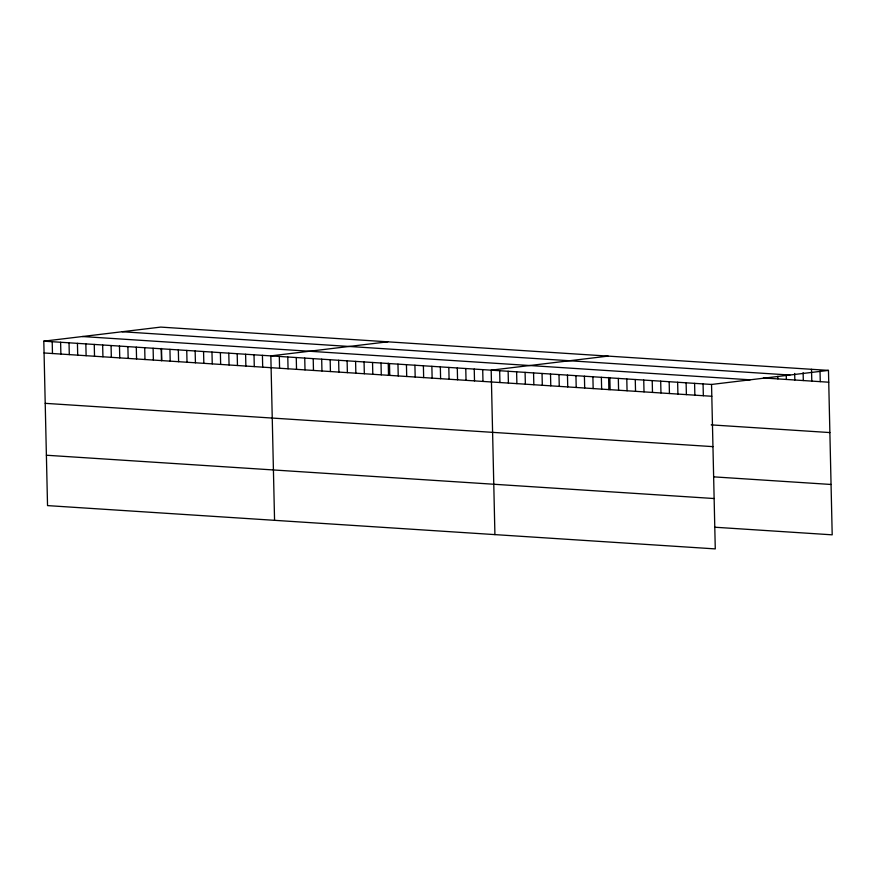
<?xml version="1.0" encoding="UTF-8"?>
<svg xmlns="http://www.w3.org/2000/svg" width="876" height="876" viewBox="0 0 876 876"><rect width="100%" height="100%" fill="white"/><g stroke="black" fill="none" stroke-linecap="round" stroke-linejoin="round"><path stroke-width="1.31" d="M828.466 370.395L711.542 384.454L715.276 548.902L47.534 505.605L43.8 341.169L160.724 327.098L828.466 370.395L832.2 534.831L714.761 527.221M387.761 341.815L270.837 355.886L274.56 520.333M608.108 356.105L491.184 370.165L494.918 534.612M122.136 331.741L789.878 375.037M763.357 377.961L828.74 382.21M82.388 336.526L750.13 379.812M43.8 341.169L711.542 384.454M44.063 352.973L711.816 396.27M711.224 424.882L829.879 432.569M45.213 403.343L712.955 446.64M713.611 476.851L831.061 484.472M46.384 455.235L714.137 498.532M820.024 371.15L820.264 381.651M811.515 369.289L811.789 381.104M803.128 372.683L803.314 380.556M794.685 373.439L794.839 380.009M786.276 375.519L786.363 379.461M777.822 376.286L777.888 378.903M703.067 383.907L703.34 395.722M694.591 383.36L694.865 395.175M686.116 382.812L686.39 394.627M677.641 382.254L677.914 394.069M669.165 381.706L669.439 393.521M660.69 381.159L660.964 392.974M652.215 380.611L652.489 392.426M643.74 380.064L644.013 391.879M635.264 379.516L635.538 391.32M626.789 378.958L627.063 390.773M618.314 378.41L618.587 390.225M609.838 377.863L610.112 389.678M608.601 377.446L608.875 389.7M601.363 377.315L601.637 389.13M592.888 376.768L593.162 388.583M584.412 376.209L584.686 388.024M575.937 375.662L576.211 387.477M567.462 375.114L567.736 386.929M558.987 374.567L559.26 386.382M550.511 374.019L550.785 385.834M542.036 373.472L542.31 385.276M533.561 372.913L533.834 384.728M525.085 372.366L525.359 384.181M516.61 371.818L516.884 383.633M508.135 371.271L508.409 383.086M499.659 370.723L499.933 382.538M482.709 369.617L482.983 381.432M474.245 369.07L474.507 380.885M465.769 368.522L466.032 380.337M457.294 367.975L457.557 379.79M448.819 367.427L449.081 379.231M440.343 366.869L440.606 378.684M431.868 366.321L432.131 378.136M423.393 365.774L423.655 377.589M414.917 365.226L415.18 377.041M406.442 364.679L406.705 376.494M397.967 364.12L398.23 375.935M389.491 363.573L389.754 375.388M388.243 363.157L388.517 375.41M381.016 363.025L381.279 374.84M372.541 362.478L372.804 374.293M364.066 361.93L364.328 373.745M355.59 361.383L355.853 373.187M347.115 360.824L347.378 372.639M338.64 360.277L338.902 372.092M330.164 359.729L330.427 371.544M321.689 359.182L321.952 370.997M313.214 358.634L313.477 370.449M304.738 358.076L305.001 369.891M296.263 357.528L296.526 369.344M287.788 356.981L288.051 368.796M279.313 356.433L279.575 368.248M262.428 355.338L262.69 367.154M254.018 354.791L254.281 366.606M245.608 354.243L245.871 366.058M237.199 353.707L237.462 365.511M228.789 353.159L229.063 364.974M220.38 352.612L220.653 364.427M211.97 352.064L212.244 363.879M203.56 351.517L203.834 363.332M195.151 350.98L195.425 362.795M186.752 350.433L187.015 362.248M178.343 349.885L178.605 361.7M169.933 349.338L170.196 361.153M161.523 348.801L161.786 360.605M161.206 348.44L161.48 360.693M153.114 348.254L153.377 360.069M144.704 347.706L144.967 359.521M136.295 347.159L136.568 358.974M127.885 346.611L128.159 358.426M119.475 346.075L119.749 357.879M111.066 345.527L111.34 357.342M102.656 344.98L102.93 356.795M94.247 344.432L94.52 356.247M85.848 343.885L86.111 355.7M77.438 343.348L77.701 355.163M69.029 342.801L69.292 354.616M60.619 342.253L60.882 354.068M52.21 341.706L52.472 353.521"/></g></svg>
